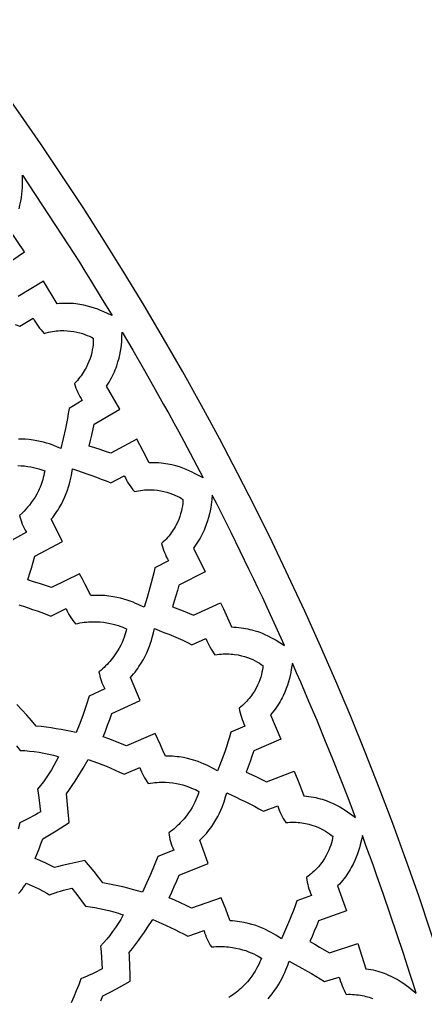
# Model space of a CAD drawing. Extents: x -550 to 550, y -550 to 550.
# Drawn here: x 397 to 459.6, y 142.3 to 293.1 of the extents above; entities that cross this region are included whole.
import ezdxf

# ---------------------------------------------------------------- set-up
doc = ezdxf.new("R2010")
doc.units = 0
doc.layers.add('LAYER_1', color=18, linetype='CONTINUOUS')
doc.layers.add('LAYER_10', color=4, linetype='CONTINUOUS')

msp = doc.modelspace()

# ---------------------------------------------------------------- linework, layer by layer
at = {"layer": 'LAYER_1'}
msp.add_lwpolyline([(0, 550, 0.414214), (-550, 0, 0.414214), (0, -550, 0.414214), (550, 0, 0.414214)], format="xyb", close=True, dxfattribs=at)
for points in [[(396.89, 263.91), (397.04, 264.52), (397.16, 265.1), (397.26, 265.66), (397.33, 266.2), (397.38, 266.71), (397.41, 267.2), (397.42, 267.65), (397.43, 268.47), (397.43, 269.14), (404.49, 258.4), (405.36, 257.05), (406.22, 255.69), (407.07, 254.32), (407.91, 252.95), (409.57, 250.21), (411.24, 247.46), (410.64, 247.74), (409.9, 248.08), (409.48, 248.26), (409.03, 248.44), (408.54, 248.61), (408.03, 248.77), (407.48, 248.93), (406.9, 249.06), (406.29, 249.18), (405.97, 249.22), (405.65, 249.27), (405.32, 249.3), (404.97, 249.32), (404.63, 249.34), (404.27, 249.35), (403.91, 249.35), (403.53, 249.34), (403.15, 249.32), (402.77, 249.28), (400.67, 252.78), (396.77, 250.39)], [(393.95, 254.75), (397.76, 257.28), (395.49, 260.66)], [(396.3, 246.08), (397.04, 245.82), (399.07, 247.04), (399.25, 246.73), (399.44, 246.42), (399.63, 246.12), (399.84, 245.82), (400.06, 245.53), (400.29, 245.25), (400.53, 244.98), (400.77, 244.72), (401.1, 244.81), (401.42, 244.89), (401.73, 244.95), (402.04, 245.01), (402.34, 245.06), (402.64, 245.09), (402.93, 245.12), (403.22, 245.14), (403.51, 245.15), (403.79, 245.15), (404.33, 245.13), (404.85, 245.08), (405.34, 245.01), (405.81, 244.92), (406.26, 244.81), (406.68, 244.69), (407.07, 244.56), (407.43, 244.41), (407.77, 244.27), (408.07, 244.12), (408.35, 243.97), (408.35, 243.66), (408.34, 243.33), (408.31, 242.96), (408.27, 242.58), (408.2, 242.17), (408.11, 241.74), (408, 241.3), (407.86, 240.84), (407.68, 240.37), (407.48, 239.89), (407.36, 239.65), (407.24, 239.41), (407.11, 239.17), (406.96, 238.92), (406.81, 238.68), (406.65, 238.43), (406.47, 238.18), (406.29, 237.94), (406.09, 237.69), (405.89, 237.45), (405.67, 237.21), (405.44, 236.97), (405.55, 236.62), (405.67, 236.28), (405.81, 235.95), (405.95, 235.62), (406.11, 235.29), (406.28, 234.97), (406.46, 234.66), (406.65, 234.36), (404.61, 233.15), (404.49, 232.37), (404.35, 231.59), (404.2, 230.82), (404.04, 230.05), (403.7, 228.51), (403.33, 226.98), (402.73, 227.23), (402.38, 227.37), (402, 227.51), (401.59, 227.65), (401.14, 227.79), (400.66, 227.92), (400.16, 228.05), (399.62, 228.16), (399.05, 228.25), (398.45, 228.33), (397.82, 228.38), (397.17, 228.41), (396.83, 228.41)], [(396.69, 224.32), (397.24, 224.3), (397.76, 224.26), (398.25, 224.2), (398.72, 224.12), (399.15, 224.03), (399.56, 223.93), (399.93, 223.82), (400.27, 223.71), (400.58, 223.61), (400.85, 223.5), (400.79, 223.15), (400.72, 222.81), (400.64, 222.48), (400.55, 222.16), (400.46, 221.85), (400.35, 221.55), (400.25, 221.26), (400.13, 220.97), (400.02, 220.7), (399.89, 220.43), (399.63, 219.92), (399.36, 219.45), (399.08, 219.01), (398.79, 218.6), (398.5, 218.23), (398.22, 217.88), (397.94, 217.57), (397.67, 217.29), (397.41, 217.04), (396.96, 216.62), (397.05, 216.28), (397.15, 215.95), (397.26, 215.62), (397.39, 215.29), (397.53, 214.97), (397.68, 214.66), (397.85, 214.35), (398.02, 214.05), (395.71, 212.78)], [(396.87, 202.83), (397.58, 202.61), (398.29, 202.38), (398.99, 202.14), (399.69, 201.89), (400.39, 201.64), (401.78, 201.11), (404.15, 202.26), (404.29, 201.94), (404.44, 201.63), (404.6, 201.32), (404.78, 201.02), (404.97, 200.73), (405.17, 200.44), (405.38, 200.17), (405.6, 199.9), (405.95, 199.97), (406.29, 200.04), (406.63, 200.09), (406.96, 200.14), (407.28, 200.17), (407.6, 200.2), (407.92, 200.22), (408.22, 200.23), (408.82, 200.23), (409.39, 200.2), (409.94, 200.14), (410.45, 200.07), (410.94, 199.98), (411.4, 199.87), (411.83, 199.75), (412.23, 199.63), (412.59, 199.5), (412.93, 199.37), (413.23, 199.25), (413.49, 199.13), (413.42, 198.84), (413.34, 198.53), (413.23, 198.19), (413.11, 197.83), (412.96, 197.44), (412.79, 197.03), (412.59, 196.61), (412.36, 196.17), (412.09, 195.72), (411.8, 195.26), (411.47, 194.8), (411.1, 194.33), (410.91, 194.1), (410.7, 193.87), (410.48, 193.64), (410.25, 193.41), (410.01, 193.18), (409.76, 192.95), (409.5, 192.72), (409.22, 192.5), (409.29, 192.16), (409.37, 191.82), (409.46, 191.48), (409.57, 191.15), (409.69, 190.82), (409.82, 190.5), (409.96, 190.18), (410.12, 189.87), (407.74, 188.74), (407.27, 187.32), (406.78, 185.91), (406.26, 184.51), (405.71, 183.12), (404.17, 183.43), (403.4, 183.58), (402.63, 183.72), (401.86, 183.85), (401.08, 183.96), (400.31, 184.06), (399.53, 184.14), (398.81, 184.99), (398.08, 185.83), (397.33, 186.65), (396.57, 187.47)], [(396.51, 181.06), (397.05, 180.38), (397.79, 180.34), (398.52, 180.27), (399.25, 180.19), (399.99, 180.09), (400.73, 179.96), (401.47, 179.81), (402.22, 179.63), (402.59, 179.52), (402.97, 179.41), (402.63, 178.71), (402.27, 178.04), (401.89, 177.39), (401.49, 176.76), (401.08, 176.14), (400.65, 175.54), (400.21, 174.96), (399.76, 174.38), (399.9, 173.52), (400.02, 172.66), (400.12, 171.79), (400.2, 170.92), (399.82, 170.69), (399.43, 170.45), (399.04, 170.23), (398.65, 170.01), (398.25, 169.8), (397.85, 169.59), (397.44, 169.39), (397.03, 169.2), (396.74, 168.24)], [(396.83, 158.28), (397.07, 158.57), (397.31, 158.88), (397.55, 159.21), (397.78, 159.55), (398.01, 159.9), (398.93, 159.48), (399.83, 159.05), (400.72, 158.59), (401.16, 158.35), (401.6, 158.11), (402.02, 158.26), (402.45, 158.4), (402.88, 158.54), (403.31, 158.66), (403.75, 158.79), (404.18, 158.9), (404.62, 159), (405.06, 159.1), (405.59, 158.42), (406.12, 157.72), (406.63, 157.02), (407.13, 156.32), (407.86, 156.22), (408.59, 156.12), (409.32, 155.99), (410.04, 155.84), (410.77, 155.67), (411.5, 155.47), (412.24, 155.25), (412.61, 155.12), (412.97, 154.99), (412.59, 154.31), (412.19, 153.66), (411.77, 153.03), (411.34, 152.42), (410.89, 151.84), (410.42, 151.26), (409.95, 150.7), (409.46, 150.16), (409.55, 149.29), (409.63, 148.43), (409.69, 147.56), (409.72, 146.69), (409.33, 146.47), (408.93, 146.27), (408.52, 146.06), (408.11, 145.87), (407.7, 145.68), (407.29, 145.5), (406.87, 145.32), (406.45, 145.16), (406.1, 144.22), (405.73, 143.29), (405.33, 142.36), (404.92, 141.45)], [(409.49, 141.74), (409.8, 142.5), (410.87, 143.04), (411.93, 143.6), (414.04, 144.75), (414.02, 145.87), (414, 146.99), (413.98, 147.55), (413.96, 148.11), (413.93, 148.66), (413.88, 149.22), (414.38, 149.83), (414.86, 150.44), (415.32, 151.06), (415.78, 151.7), (416.23, 152.34), (416.67, 152.98), (417.54, 154.28), (418.91, 153.68), (419.6, 153.37), (420.27, 153.06), (420.95, 152.73), (421.62, 152.4), (422.29, 152.06), (422.95, 151.71), (425.44, 152.57), (425.53, 152.24), (425.64, 151.91), (425.77, 151.58), (425.91, 151.26), (426.06, 150.95), (426.22, 150.64), (426.39, 150.34), (426.58, 150.05), (426.93, 150.08), (427.28, 150.1), (427.62, 150.12), (427.95, 150.12), (428.28, 150.12), (428.6, 150.11), (428.91, 150.09), (429.22, 150.06), (429.81, 149.99), (430.37, 149.89), (430.9, 149.77), (431.4, 149.63), (431.88, 149.48), (432.32, 149.32), (432.73, 149.15), (433.11, 148.98), (433.46, 148.81), (433.77, 148.64), (434.05, 148.48), (434.3, 148.33), (434.2, 148.06), (434.07, 147.76), (433.93, 147.43), (433.76, 147.09), (433.56, 146.72), (433.34, 146.34), (433.09, 145.94), (432.81, 145.53), (432.49, 145.11), (432.15, 144.69), (431.76, 144.27), (431.34, 143.85), (431.12, 143.65), (430.88, 143.44), (430.64, 143.23), (430.38, 143.03), (430.11, 142.83), (429.84, 142.64), (429.55, 142.44), (429.25, 142.25)], [(435.31, 142.07), (435.53, 142.32), (435.95, 142.83), (436.33, 143.33), (436.67, 143.82), (436.98, 144.3), (437.25, 144.78), (437.5, 145.24), (437.71, 145.68), (437.91, 146.11), (438.07, 146.51), (438.35, 147.24), (438.56, 147.85), (439.95, 147.1), (440.65, 146.72), (441.34, 146.34), (442.03, 145.94), (442.71, 145.54), (443.38, 145.12), (444.05, 144.7), (446.31, 145.4), (446.41, 145.06), (446.52, 144.71), (446.64, 144.37), (446.77, 144.03), (446.91, 143.7), (447.06, 143.37), (447.22, 143.05), (447.39, 142.74), (447.72, 142.75), (448.05, 142.75), (448.37, 142.74), (448.68, 142.72), (448.98, 142.69), (449.28, 142.65), (449.57, 142.61), (449.85, 142.56), (450.13, 142.5), (450.4, 142.43), (450.92, 142.29), (451.41, 142.12)]]:
    msp.add_lwpolyline(points, dxfattribs=at)
for points in [[(407.74, 227.34), (407.94, 228.19), (408.13, 229.03), (408.47, 230.73), (412.43, 233.03), (410.38, 236.55), (410.59, 236.87), (410.79, 237.2), (410.98, 237.52), (411.15, 237.84), (411.32, 238.16), (411.47, 238.47), (411.61, 238.79), (411.74, 239.1), (411.86, 239.4), (411.97, 239.71), (412.16, 240.3), (412.32, 240.87), (412.45, 241.43), (412.55, 241.96), (412.63, 242.47), (412.69, 242.95), (412.73, 243.41), (412.78, 244.22), (412.82, 244.89), (413.64, 243.51), (414.45, 242.12), (416.04, 239.33), (417.62, 236.53), (419.2, 233.74), (419.99, 232.34), (420.77, 230.93), (421.54, 229.52), (422.3, 228.1), (423.8, 225.26), (425.3, 222.42), (424.71, 222.74), (423.99, 223.12), (423.59, 223.32), (423.15, 223.53), (422.68, 223.73), (422.17, 223.93), (421.64, 224.11), (421.07, 224.28), (420.47, 224.43), (420.15, 224.5), (419.83, 224.56), (419.5, 224.61), (419.16, 224.66), (418.82, 224.7), (418.46, 224.73), (418.1, 224.75), (417.73, 224.76), (417.35, 224.76), (416.96, 224.75), (416.03, 226.56), (415.09, 228.37), (411.05, 226.22), (410.22, 226.51), (409.4, 226.8), (408.57, 227.08)], [(398.23, 206.67), (398.52, 207.58), (398.81, 208.49), (399.08, 209.41), (399.34, 210.33), (403.58, 212.62), (401.86, 216.03), (402.1, 216.33), (402.32, 216.62), (402.53, 216.92), (402.73, 217.21), (402.92, 217.51), (403.1, 217.8), (403.42, 218.37), (403.71, 218.93), (403.97, 219.48), (404.19, 220.01), (404.38, 220.53), (404.55, 221.03), (404.68, 221.51), (404.8, 221.96), (404.9, 222.39), (404.98, 222.79), (405.05, 223.16), (405.14, 223.8), (405.89, 223.56), (406.64, 223.32), (407.38, 223.06), (408.12, 222.8), (408.86, 222.53), (409.59, 222.24), (410.32, 221.95), (411.04, 221.64), (413.14, 222.74), (413.3, 222.41), (413.46, 222.09), (413.64, 221.78), (413.83, 221.47), (414.03, 221.17), (414.24, 220.88), (414.46, 220.59), (414.69, 220.32), (415.02, 220.38), (415.34, 220.44), (415.66, 220.49), (415.97, 220.53), (416.27, 220.56), (416.57, 220.57), (416.87, 220.58), (417.16, 220.58), (417.44, 220.58), (417.72, 220.56), (418.26, 220.51), (418.77, 220.43), (419.26, 220.33), (419.72, 220.21), (420.16, 220.08), (420.57, 219.93), (420.95, 219.77), (421.31, 219.61), (421.63, 219.44), (421.93, 219.27), (422.19, 219.11), (422.18, 218.8), (422.15, 218.47), (422.1, 218.11), (422.03, 217.72), (421.94, 217.32), (421.83, 216.9), (421.69, 216.46), (421.53, 216.02), (421.33, 215.56), (421.1, 215.1), (420.97, 214.86), (420.83, 214.63), (420.69, 214.39), (420.53, 214.16), (420.36, 213.92), (420.19, 213.69), (420, 213.45), (419.8, 213.22), (419.59, 212.99), (419.37, 212.76), (419.14, 212.53), (418.9, 212.3), (418.99, 211.95), (419.09, 211.61), (419.2, 211.26), (419.33, 210.93), (419.47, 210.59), (419.62, 210.26), (419.78, 209.94), (419.95, 209.62), (417.84, 208.54), (417.67, 207.77), (417.48, 207), (417.29, 206.24), (417.08, 205.47), (416.64, 203.96), (416.18, 202.45), (415.59, 202.74), (415.26, 202.9), (414.88, 203.06), (414.48, 203.23), (414.04, 203.39), (413.58, 203.56), (413.08, 203.71), (412.55, 203.85), (411.99, 203.98), (411.4, 204.09), (410.77, 204.18), (410.12, 204.25), (409.78, 204.27), (409.44, 204.29), (409.08, 204.29), (408.72, 204.29), (408.35, 204.28), (407.98, 204.26), (407.11, 205.96), (406.66, 206.8), (406.21, 207.64), (401.9, 205.5), (400.99, 205.81), (400.07, 206.11), (399.15, 206.4)], [(420.59, 202.55), (421.41, 202.23), (422.22, 201.9), (423.82, 201.22), (427.98, 203.13), (428.42, 202.21), (428.84, 201.28), (429.67, 199.42), (430.06, 199.41), (430.43, 199.38), (430.8, 199.35), (431.16, 199.31), (431.51, 199.25), (431.86, 199.2), (432.19, 199.13), (432.52, 199.05), (432.83, 198.97), (433.14, 198.89), (433.73, 198.7), (434.29, 198.5), (434.81, 198.28), (435.3, 198.05), (435.76, 197.82), (436.18, 197.59), (436.58, 197.37), (437.27, 196.94), (437.83, 196.58), (436.51, 199.51), (435.17, 202.43), (434.5, 203.89), (433.81, 205.35), (433.12, 206.8), (432.42, 208.24), (431.01, 211.13), (429.61, 214.02), (428.9, 215.46), (428.18, 216.9), (427.45, 218.33), (426.71, 219.76), (426.64, 219.09), (426.59, 218.7), (426.54, 218.28), (426.47, 217.83), (426.38, 217.35), (426.28, 216.85), (426.14, 216.33), (425.98, 215.78), (425.79, 215.22), (425.57, 214.64), (425.44, 214.34), (425.3, 214.04), (425.16, 213.74), (425, 213.44), (424.83, 213.13), (424.65, 212.83), (424.45, 212.52), (424.25, 212.21), (424.03, 211.9), (423.8, 211.59), (425.63, 207.95), (421.54, 205.88), (421.32, 205.05), (421.08, 204.21), (420.85, 203.38)], [(409.86, 182.48), (410.22, 183.37), (410.56, 184.27), (410.89, 185.17), (411.21, 186.07), (415.57, 188.1), (414.07, 191.62), (414.32, 191.9), (414.56, 192.18), (414.79, 192.46), (415, 192.74), (415.21, 193.02), (415.4, 193.3), (415.76, 193.85), (416.08, 194.39), (416.37, 194.93), (416.62, 195.45), (416.84, 195.95), (417.03, 196.44), (417.2, 196.9), (417.34, 197.35), (417.46, 197.77), (417.56, 198.16), (417.65, 198.53), (417.79, 199.16), (419.26, 198.59), (419.99, 198.3), (420.72, 197.99), (421.44, 197.68), (422.16, 197.36), (422.87, 197.02), (423.57, 196.67), (425.73, 197.64), (425.87, 197.3), (426.02, 196.97), (426.17, 196.65), (426.34, 196.33), (426.52, 196.02), (426.72, 195.71), (426.92, 195.41), (427.13, 195.12), (427.46, 195.17), (427.78, 195.21), (428.1, 195.24), (428.41, 195.26), (428.72, 195.27), (429.02, 195.27), (429.32, 195.26), (429.6, 195.24), (429.89, 195.22), (430.16, 195.18), (430.7, 195.1), (431.2, 194.99), (431.68, 194.86), (432.14, 194.71), (432.57, 194.55), (432.97, 194.38), (433.34, 194.2), (433.68, 194.01), (434, 193.83), (434.28, 193.64), (434.53, 193.47), (434.5, 193.16), (434.45, 192.83), (434.38, 192.47), (434.29, 192.09), (434.18, 191.7), (434.04, 191.28), (433.88, 190.86), (433.69, 190.42), (433.46, 189.98), (433.21, 189.53), (433.07, 189.31), (432.92, 189.08), (432.76, 188.85), (432.59, 188.63), (432.41, 188.4), (432.22, 188.18), (432.02, 187.96), (431.81, 187.74), (431.59, 187.52), (431.35, 187.3), (431.11, 187.09), (430.85, 186.87), (430.93, 186.52), (431.01, 186.17), (431.11, 185.82), (431.21, 185.48), (431.33, 185.13), (431.46, 184.8), (431.59, 184.46), (431.74, 184.14), (429.58, 183.18), (429.36, 182.42), (429.12, 181.66), (428.88, 180.91), (428.63, 180.17), (428.09, 178.68), (427.54, 177.2), (426.97, 177.52), (426.65, 177.7), (426.29, 177.89), (425.89, 178.08), (425.47, 178.27), (425.01, 178.46), (424.53, 178.64), (424.01, 178.82), (423.46, 178.98), (422.87, 179.13), (422.26, 179.26), (421.61, 179.36), (421.28, 179.4), (420.93, 179.44), (420.58, 179.47), (420.22, 179.49), (419.85, 179.5), (419.48, 179.5), (419.09, 180.38), (418.7, 181.24), (417.89, 182.97), (413.46, 181.09), (412.57, 181.46), (411.67, 181.81), (410.77, 182.15)], [(431.95, 177.03), (432.74, 176.66), (433.52, 176.28), (435.08, 175.51), (439.35, 177.16), (440.11, 175.27), (440.48, 174.33), (440.84, 173.37), (441.23, 173.34), (441.6, 173.29), (441.97, 173.23), (442.32, 173.17), (442.67, 173.1), (443.01, 173.02), (443.34, 172.93), (443.66, 172.84), (443.97, 172.74), (444.27, 172.63), (444.85, 172.41), (445.39, 172.17), (445.9, 171.92), (446.37, 171.67), (446.81, 171.41), (447.22, 171.15), (447.6, 170.9), (448.26, 170.44), (448.81, 170.05), (447.66, 173.05), (446.5, 176.04), (445.31, 179.03), (444.71, 180.52), (444.09, 182.01), (442.87, 184.98), (441.63, 187.94), (441, 189.42), (440.37, 190.9), (439.73, 192.37), (439.07, 193.84), (438.96, 193.18), (438.9, 192.79), (438.82, 192.38), (438.72, 191.93), (438.61, 191.46), (438.48, 190.97), (438.31, 190.45), (438.13, 189.92), (437.9, 189.37), (437.65, 188.8), (437.5, 188.51), (437.35, 188.23), (437.18, 187.93), (437.01, 187.64), (436.82, 187.35), (436.62, 187.05), (436.41, 186.76), (436.19, 186.46), (435.95, 186.16), (435.7, 185.87), (437.3, 182.12), (433.1, 180.31), (432.82, 179.48), (432.54, 178.66), (432.25, 177.84)], [(399.4, 163.69), (399.99, 165.21), (400.28, 165.98), (400.54, 166.75), (401.58, 167.35), (402.6, 167.97), (404.64, 169.25), (404.44, 171.48), (404.33, 172.59), (404.21, 173.7), (404.67, 174.33), (405.11, 174.98), (405.55, 175.63), (405.97, 176.29), (406.38, 176.95), (406.79, 177.62), (407.58, 178.98), (408.28, 178.72), (408.98, 178.46), (409.67, 178.19), (410.37, 177.92), (411.06, 177.63), (411.74, 177.34), (412.42, 177.04), (413.1, 176.72), (415.54, 177.73), (415.65, 177.41), (415.78, 177.09), (415.93, 176.77), (416.09, 176.46), (416.26, 176.15), (416.44, 175.86), (416.63, 175.57), (416.84, 175.29), (417.19, 175.34), (417.53, 175.38), (417.87, 175.42), (418.2, 175.44), (418.53, 175.46), (418.85, 175.47), (419.16, 175.47), (419.47, 175.46), (420.06, 175.42), (420.63, 175.36), (421.17, 175.27), (421.68, 175.16), (422.16, 175.04), (422.61, 174.91), (423.04, 174.77), (423.42, 174.62), (423.78, 174.47), (424.11, 174.32), (424.4, 174.17), (424.65, 174.04), (424.57, 173.76), (424.46, 173.46), (424.34, 173.12), (424.19, 172.77), (424.02, 172.39), (423.82, 171.99), (423.59, 171.58), (423.34, 171.16), (423.05, 170.72), (422.73, 170.28), (422.37, 169.84), (421.98, 169.4), (421.76, 169.18), (421.54, 168.96), (421.31, 168.74), (421.07, 168.52), (420.81, 168.3), (420.55, 168.09), (420.27, 167.88), (419.99, 167.67), (420.04, 167.33), (420.11, 166.99), (420.18, 166.65), (420.27, 166.31), (420.38, 165.98), (420.49, 165.65), (420.62, 165.33), (420.76, 165.01), (418.31, 164.02), (417.76, 162.63), (417.18, 161.25), (416.57, 159.88), (415.93, 158.53), (414.42, 158.93), (413.66, 159.13), (412.9, 159.31), (412.14, 159.49), (411.38, 159.65), (410.61, 159.79), (409.84, 159.92), (409.51, 160.37), (409.17, 160.82), (408.47, 161.69), (407.05, 163.41), (404.71, 162.89), (403.54, 162.62), (402.96, 162.47), (402.38, 162.32), (401.64, 162.68), (400.9, 163.03)], [(420.04, 157.64), (420.45, 158.51), (420.84, 159.38), (421.23, 160.26), (421.6, 161.15), (426.08, 162.92), (424.8, 166.51), (425.07, 166.78), (425.33, 167.05), (425.57, 167.31), (425.8, 167.58), (426.02, 167.85), (426.23, 168.11), (426.62, 168.64), (426.97, 169.16), (427.28, 169.68), (427.56, 170.18), (427.81, 170.67), (428.03, 171.14), (428.22, 171.6), (428.39, 172.03), (428.53, 172.45), (428.77, 173.19), (428.94, 173.82), (430.38, 173.16), (431.09, 172.82), (431.81, 172.48), (432.51, 172.13), (433.21, 171.76), (433.91, 171.38), (434.59, 170.99), (436.81, 171.83), (436.92, 171.49), (437.05, 171.15), (437.18, 170.82), (437.33, 170.49), (437.49, 170.16), (437.67, 169.85), (437.85, 169.54), (438.04, 169.23), (438.37, 169.26), (438.7, 169.28), (439.02, 169.29), (439.33, 169.29), (439.64, 169.28), (439.94, 169.26), (440.23, 169.24), (440.52, 169.2), (440.8, 169.16), (441.07, 169.11), (441.59, 168.99), (442.09, 168.86), (442.57, 168.7), (443.01, 168.52), (443.43, 168.33), (443.81, 168.14), (444.17, 167.93), (444.5, 167.73), (444.81, 167.52), (445.08, 167.32), (445.32, 167.13), (445.27, 166.83), (445.19, 166.5), (445.1, 166.14), (444.99, 165.77), (444.85, 165.38), (444.69, 164.98), (444.5, 164.57), (444.29, 164.14), (444.04, 163.71), (443.75, 163.28), (443.6, 163.06), (443.43, 162.85), (443.26, 162.63), (443.08, 162.41), (442.89, 162.2), (442.68, 161.99), (442.47, 161.78), (442.25, 161.57), (442.01, 161.36), (441.77, 161.16), (441.51, 160.96), (441.24, 160.77), (441.3, 160.41), (441.36, 160.06), (441.44, 159.71), (441.53, 159.36), (441.63, 159.01), (441.75, 158.67), (441.87, 158.33), (442, 157.99), (439.78, 157.17), (439.51, 156.42), (439.23, 155.68), (438.94, 154.94), (438.64, 154.21), (438.02, 152.76), (437.37, 151.32), (436.83, 151.67), (436.51, 151.87), (436.17, 152.08), (435.79, 152.29), (435.38, 152.51), (434.93, 152.73), (434.46, 152.94), (433.95, 153.14), (433.41, 153.34), (432.84, 153.52), (432.24, 153.69), (431.6, 153.83), (431.26, 153.89), (430.92, 153.95), (430.58, 154), (430.22, 154.04), (429.85, 154.08), (429.48, 154.1), (429.13, 154.99), (428.78, 155.88), (428.07, 157.65), (423.53, 156.04), (422.67, 156.45), (421.8, 156.86), (420.92, 157.26)], [(441.76, 150.88), (442.52, 150.46), (443.28, 150.04), (444.79, 149.17), (449.15, 150.57), (450.43, 146.7), (450.81, 146.64), (451.19, 146.58), (451.55, 146.5), (451.9, 146.42), (452.24, 146.32), (452.57, 146.23), (452.9, 146.12), (453.21, 146.01), (453.51, 145.89), (453.81, 145.77), (454.37, 145.51), (454.9, 145.24), (455.39, 144.96), (455.85, 144.68), (456.27, 144.39), (456.67, 144.11), (457.03, 143.83), (457.66, 143.33), (458.18, 142.9), (457.7, 144.44), (457.22, 145.97), (456.23, 149.03), (455.21, 152.08), (454.18, 155.12), (453.13, 158.16), (452.07, 161.19), (451.53, 162.71), (450.99, 164.22), (450.43, 165.73), (449.87, 167.23), (449.72, 166.58), (449.53, 165.79), (449.41, 165.35), (449.27, 164.89), (449.11, 164.4), (448.92, 163.9), (448.7, 163.37), (448.45, 162.84), (448.16, 162.29), (448, 162.01), (447.83, 161.73), (447.65, 161.45), (447.46, 161.17), (447.26, 160.89), (447.04, 160.61), (446.82, 160.33), (446.58, 160.04), (446.32, 159.76), (446.05, 159.48), (447.41, 155.64), (443.11, 154.08), (442.78, 153.28), (442.45, 152.47), (442.11, 151.67)]]:
    msp.add_lwpolyline(points, close=True, dxfattribs=at)
at = {"layer": 'LAYER_10'}
msp.add_lwpolyline([(-485, 0, 0.414214), (0, -485, 0.414214), (485, 0, 0.414214), (0, 485, 0.414214)], format="xyb", close=True, dxfattribs=at)

doc.saveas('drawing.dxf')
